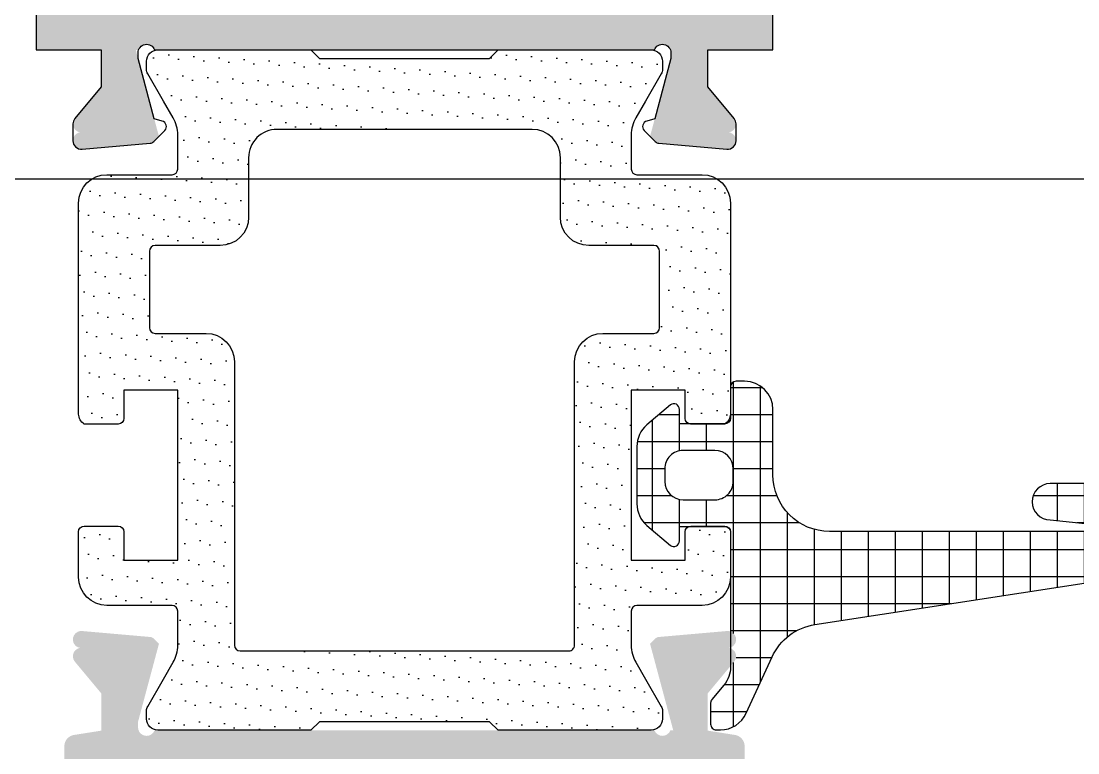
# Model space of a CAD drawing. Header units: inches. Extents: x 21 to 32698, y 13 to 3712.
# Drawn here: x 4005.443 to 4009.171, y 965.058 to 967.64 of the extents above; entities that cross this region are included whole.
import ezdxf

# ---------------------------------------------------------------- set-up
doc = ezdxf.new("R2010")
doc.units = ezdxf.units.IN
doc.header["$MEASUREMENT"] = 0
doc.set_wipeout_variables(frame=1)
doc.linetypes.add('DASHDOT', pattern=[1, 0.5, -0.25, 0, -0.25])
doc.linetypes.add('DASHED2', pattern=[0.375, 0.25, -0.125])
for name, color, linetype, lineweight in [('Z_MİM_-KM-GLAZ', 8, 'Continuous', 25), ('Z_MİM_-KM-IRON-09', 8, 'Continuous', 25), ('Z_MİM_-KM-PAINT', 8, 'Continuous', 25), ('Z_MİM_-KM-PATTERN-00', 8, 'Continuous', 25), ('Z_MİM_-KM-PAVEMENT', 8, 'Continuous', 25), ('Z_MİM_-KM-STRS', 8, 'Continuous', 25), ('Z_MİM_-KM-WALL-PLASTER', 8, 'Continuous', 25), ('Z_MİM_00', 8, 'Continuous', 25), ('Z_MİM_2-0', 8, 'Continuous', 25), ('Z_MİM_3-1', 8, 'DASHED2', 25), ('Z_MİM_ALUMINIUM', 8, 'Continuous', 25), ('Z_MİM_AX', 8, 'DASHDOT', 25), ('Z_MİM_fitiller_k', 8, 'Continuous', 25), ('Z_MİM_hatch_k', 8, 'Continuous', 25), ('Z_MİM_OL', 8, 'Continuous', 25), ('Z_MİM_PROFIL', 8, 'Continuous', 25)]:
    doc.layers.add(name, color=color, linetype=linetype, lineweight=lineweight)

# ---------------------------------------------------------------- blocks, each defined once
blk = doc.blocks.new('TRETUVAR')
at = {"layer": 'Z_MİM_-KM-PATTERN-00'}
h = blk.add_hatch(dxfattribs=at)
h.set_pattern_fill('AR-B816', color=256, scale=0.3, angle=90)
h.set_pattern_definition([(90, (21322.77130909153, 490.0316560943374), (-60.96, 3.7e-15), []), (180, (21322.77130909153, 490.0316560943374), (-60.96, -60.96), [60.96, -60.96])])
h.paths.add_polyline_path([(22632.77169056126, 2700.032280015586), (19252.77154027122, 2700.032280015586), (19252.77154027122, 2750.032225665604), (19097.77169698004, 2750.032280015583), (19097.77168145146, 2610.032280015588), (22542.77169056112, 2610.032280015588), (22542.77169056112, 2080.129651826152), (22697.77169056127, 2080.129651826152), (22697.77169056127, 1460.129651826151), (22542.77169056112, 1460.129651826151), (22542.77169056112, 980.0316989327548), (21222.77130909154, 980.0316989327546), (21222.77130909154, 590.0316560943356), (20152.77217335889, 590.0316560943356), (20152.77217335889, 980.031698932755), (19012.77152781016, 980.031698932755), (19012.77470603974, 1635.03117946213), (18722.77148703119, 1635.03117946213), (18722.77180417994, 2610.032280015588), (18807.77168921575, 2610.032280015588), (18807.77168921575, 2750.032280015588), (18632.77183330595, 2750.032280015588), (18632.77145790545, 1545.031179462132), (18922.7742659759, 1545.031179462133), (18922.77108774632, 890.0316989327565), (19882.77217335889, 890.0316989327565), (19882.77217335889, 665.0171917296054), (20022.75057058745, 665.0334293441427), (20022.77046885415, 490.0316560943373), (21322.77130909153, 490.0316560943373), (21322.77130909153, 890.0316989327565), (22632.77169056126, 890.0316989327571), (22632.77169056126, 1220.129651826155), (22797.7716905614, 1220.129651826155), (22797.7716905614, 2180.129651826148), (22632.77169056126, 2180.129651826148)])
h.paths.add_polyline_path([(19082.77168921575, 2750.032280015588), (18822.77168921575, 2750.032280015588), (18822.77168921575, 2610.032280015588), (19082.77168921575, 2610.032280015588)], flags=16)
at = {"layer": 'Z_MİM_-KM-PAVEMENT'}
blk.add_lwpolyline([(22542.77169056112, 1460.129651826151), (22542.77169056112, 980.0316989327548), (21222.77130909154, 980.0316989327548), (21222.77130909154, 590.0316560943356), (20152.77217335889, 590.0316560943356), (20152.77217335889, 980.0316989327548), (19012.77152781016, 980.0316989327548), (19012.77470603974, 1635.03117946213), (18722.77148703119, 1635.03117946213), (18722.77180417994, 2610.032280015588), (22542.77169056112, 2610.032280015588), (22542.77169056112, 2080.129651826152), (22697.77169056127, 2080.129651826152), (22697.77169056127, 1460.129651826151)], close=True, dxfattribs=at)
blk = doc.blocks.new('VD')
at = {"layer": 'Z_MİM_2-0', "extrusion": (0.950034718772259, -0.3121442505113858, 0), "elevation": -4.976066775973106}
blk.add_lwpolyline([(10.17938403569046, 0), (15.14503692707554, 0)], dxfattribs=at)
at = {"layer": 'Z_MİM_2-0', "extrusion": (0.9329723060285132, 0.3599481576336212, 0), "elevation": 5.738135703692447}
blk.add_lwpolyline([(14.87303542406792, 0), (10.56685975078038, 0)], dxfattribs=at)
at = {"layer": 'Z_MİM_2-0'}
blk.add_lwpolyline([(-1.734073130995964, 13.00254934345139), (1.723911439301446, 13.57888010516762)], dxfattribs=at)
at = {"layer": 'Z_MİM_2-0', "extrusion": (0.164398987309791, -0.9863939238314047, 0)}
for points, elevation in [([(-0.1740062118521519, 0), (4.083927559188182, 0)], -11.72976403989351), ([(3.853768977094185, 0), (-0.4041647941853796, 0)], -10.34881254667882), ([(3.623610394732251, 0), (-0.6343233764229148, 0)], -8.96786105329189), ([(3.16329323039115, 0), (-1.094640540897984, 0)], -6.205958066518022), ([(2.933134648038782, 0), (-1.324799123365182, 0)], -4.825006573169368), ([(2.702976065810818, 0), (-1.554957705353916, 0)], -3.44405507985899), ([(2.472817483793376, 0), (-1.785116287601019, 0)], -2.063103586414638)]:
    blk.add_lwpolyline(points, dxfattribs=dict(at, elevation=elevation))
at = {"layer": 'Z_MİM_2-0', "extrusion": (1, 0, 0)}
for points, elevation in [([(11.92401888390304, 0), (0.1415615319856442, 0)], 1.550000000279394), ([(0.1415615319856442, 0), (11.2240188838914, 0)], -1.549999999813735), ([(-2.72480994137004, 0), (-3.092793280724436, 0)], -0.4507135039893912), ([(-3.092793280724436, 0), (-2.72480994137004, 0)], 0.4507135044550524)]:
    blk.add_lwpolyline(points, dxfattribs=dict(at, elevation=elevation))
at = {"layer": 'Z_MİM_2-0', "extrusion": (0.16439898729649, -0.9863939238336215, 0), "elevation": -7.586909559950717}
blk.add_lwpolyline([(3.39345181240198, 0), (-0.8644819587531856, 0)], dxfattribs=at)
at = {"layer": 'Z_MİM_2-0', "extrusion": (0.0655334972244464, -0.9978503699160178, 0), "elevation": -0.9017022158203323}
blk.add_lwpolyline([(-0.2590077189533923, 0), (2.163742946799732, 0)], dxfattribs=at)
at = {"layer": 'Z_MİM_2-0', "extrusion": (0, 1, 0)}
for points, elevation in [([(4.099999999743886, 0), (-4.100000000209544, 0)], -0.0584384680259973), ([(-0.4507135044550524, 0), (0.4507135039893912, 0)], -2.72480994137004)]:
    blk.add_lwpolyline(points, dxfattribs=dict(at, elevation=elevation))
at = {"layer": 'Z_MİM_2-0'}
for centre, radius, start, end in [((-1.749999999883581, 0.1415615319856442), 0.2000000000116415, 270.0000000333505, 0), ((1.750000000349245, 0.1415615319274366), 0.2000000000698492, 179.9999999833247, 269.9999999666494)]:
    blk.add_arc(centre, radius, start, end, dxfattribs=at)
at = {"layer": 'Z_MİM_2-0', "extrusion": (0, 0, -1)}
for centre, radius, start, end in [((1.279687499743886, -0.0584384679677896), 2.820312500072962, 290.3510216892812, 0), ((-1.27968750032596, -0.0584384679677896), 2.820312499883583, 180, 249.6489783169725), ((2.328306e-10, 3.391561530181205), 6.499999998167972, 273.9761108514362, 290.3510216892812), ((-1.0477379e-09, 3.391561529249883), 6.499999997172812, 249.6489783107187, 266.0238891485639)]:
    blk.add_arc(centre, radius, start, end, dxfattribs=at)
at = {"layer": 'Z_MİM_3-1', "extrusion": (0.4694715628002168, -0.8829475928513097, 0)}
blk.add_lwpolyline([(-1.296792707708209, 0), (2.329041e-10, 0)], dxfattribs=at)
at = {"layer": 'Z_MİM_3-1', "extrusion": (-0.4694715628002168, -0.8829475928513097, 0), "elevation": -6.36288e-10}
blk.add_lwpolyline([(2.471935e-10, 0), (1.296792708524002, 0)], dxfattribs=at)
at = {"layer": 'Z_MİM_3-1'}
for points in [[(-2.199999999720601, -2.72480994137004), (-1.144999999785794, -0.6088072991697118)], [(-0.6372060478897767, -3.077129869838242), (-0.5197234839433805, -0.6088072991697118)], [(-0.468169208499603, -3.091556359257081), (-0.3499999997438863, -0.6088072991697118)], [(0.4681692089652645, -3.091556359257081), (0.3500000002095476, -0.6088072991697118)], [(0.6372060483554379, -3.077129869838242), (0.5197234844090417, -0.6088072991697118)], [(1.145000000251457, -0.6088072991697118), (2.200000000186264, -2.72480994137004)]]:
    blk.add_lwpolyline(points, dxfattribs=at)
at = {"layer": 'Z_MİM_3-1', "extrusion": (0.9988692258092772, -0.0475422941303355, 0), "elevation": -1.060018076509612}
blk.add_lwpolyline([(-3.049835415918403, 0), (-0.659949243918815, 0)], dxfattribs=at)
at = {"layer": 'Z_MİM_3-1', "extrusion": (0, 1, 0), "elevation": -0.6088072991697118}
blk.add_lwpolyline([(1.144999999785794, 0), (-1.145000000251457, 0)], dxfattribs=at)
at = {"layer": 'Z_MİM_3-1', "extrusion": (0.9988692258092772, 0.0475422941303355, 0), "elevation": 1.060018077210084}
blk.add_lwpolyline([(-3.049835415951611, 0), (-0.6599492438938809, 0)], dxfattribs=at)
at = {"layer": 'Z_MİM_AX', "extrusion": (1, 0, 0), "elevation": 2.328306e-10}
blk.add_lwpolyline([(-7.108438468014355, 0), (19.941561531974, 0)], dxfattribs=at)
blk = doc.blocks.new('*U82')
at = {"layer": 'Z_MİM_-KM-IRON-09'}
blk.add_lwpolyline([(0.3999351559905335, 19.99996344112151), (0.3999350988015067, 54.49997129275596), (5.399935098801505, 54.49997129275596), (5.399935098801505, 54.99997129275596), (-0.1000649011984933, 54.99997129275596), (-0.1000648440094665, 19.99996344112151), (0.3999351559905335, 19.99996344112151)], dxfattribs=at)
at = {"layer": 'Z_MİM_OL', "xscale": 0.1, "yscale": 0.1, "zscale": 0.1}
blk.add_blockref('VD', (1.726054547718375, 54.50581513956), dxfattribs=at)
blk = doc.blocks.new('-KM-AL1 150_900')
blk.add_wipeout([(151.48787765189405, -34.020015651829965), (151.72578753232278, -15.47991156819623), (149.45002251653852, -15.450016401351206), (149.45002251649908, 7.149983598684599), (9.450022516542688, 7.149983599164699), (9.450022516542688, -15.450016401351206), (7.397848611566587, -15.450016401351206), (7.567335590771805, -34.0610793052372)])
at = {"layer": 'Z_MİM_fitiller_k'}
h = blk.add_hatch(dxfattribs=at)
h.set_pattern_fill('NET', color=256, scale=0.03, angle=180, style=0)
h.set_pattern_definition([(180, (141.0920373170957, 51.374966605189), (0, -0.09525), []), (270, (141.0920373170957, 51.374966605189), (0.09525, 0), [])])
h.paths.add_polyline_path([(22.13852203980059, -31.83763706763695, 0.9384669523126753), (22.11376224919513, -31.52525711905219), (21.76596423695446, -31.52525711905219, 1), (21.76596423695446, -31.65300478674908), (21.95590111064666, -31.6729679565924), (22.13104009193194, -31.65456010790513, -1.054490106068967), (22.13756638418999, -31.71401627143405), (21.95538827656128, -31.69510596567306, 0.0255410033868164), (21.93499541797792, -31.69406357752632), (20.98767276921718, -31.69406357752632, -0.4142135623730863), (20.78767276921281, -31.4940635775265), (20.78767276921281, -31.26425514524362, 0.4142135623728286), (20.68767276921426, -31.16425514524327), (20.65767276920815, -31.16425514524327, 0.4142135623746352), (20.63767276921135, -31.18425514523824), (20.63767276921135, -31.29425514522427, -0.3924137701569417), (20.61917133278621, -31.3141989239075, -0.0100572451269826), (20.61767276922183, -31.31525711883296), (20.49767276922648, -31.31525711883296, -0.0796367909168971), (20.49142176991154, -31.3142551452429), (20.45767276921106, -31.3142551452429), (20.45767276921106, -31.26319967206109, 0.6128139289239697), (20.42591644589265, -31.24701978141002), (20.34272651153878, -31.31807344649406, 0.219401871965335), (20.3076727692096, -31.39411280220793), (20.3076727692096, -31.59640143546767, 0.2194018750870747), (20.34272651244828, -31.67244079192642), (20.42591643173364, -31.74349444245945, 0.612813920725722), (20.4576727547028, -31.72731455150552), (20.4576727547028, -31.67625917522673), (20.49142151817796, -31.67625917522673, -0.07964012461228), (20.49767276922648, -31.67525711881899), (20.61767276922183, -31.67525711881899, -0.4142135623385485), (20.63767276921135, -31.69525711881488), (20.63767276921135, -32.04698834536157, -0.3178372451861038), (20.65767276920815, -32.07527261660926), (20.65767276920815, -32.13439562076656, -0.1754523787634222), (20.6507194076039, -32.15360115275689), (20.63767276921135, -32.16925711883687), (20.63767276921135, -32.17185970847913, -0.1754523787611168), (20.61449489717779, -32.23587814844632), (20.5723092806802, -32.28650088822906, 0.1754523787606751), (20.5676737062895, -32.29930457622231), (20.5676737062895, -32.37406357753116, 0.4142135623729288), (20.5876737062863, -32.39406357752614), (20.60250342109066, -32.39406357752614, 0.2933329153560253), (20.69342165334092, -32.33570340278584), (20.78450286701263, -32.13683266099997, -0.2523722057577324), (20.93596219153551, -32.02243269859355)])
h.paths.add_polyline_path([(20.58267277018604, -31.58225909285738), (20.47067275574227, -31.58225909285738, -0.4142128141114177), (20.40567275572539, -31.51725925892151), (20.40567275572539, -31.51725909286597), (20.40567264275887, -31.47325509814982, -0.4142137214709829), (20.47067264276848, -31.40825506286183), (20.58267265721952, -31.40825506286183, -0.4142128104179171), (20.6476726572073, -31.47325489598279), (20.64767277018109, -31.51725905756939, -0.4142137214664749)], flags=16)
at = {"layer": 'Z_MİM_hatch_k'}
h = blk.add_hatch(dxfattribs=at)
h.set_pattern_fill('DOTS', color=256, scale=0.05, angle=240, style=0)
h.set_pattern_definition([(239.9999999999999, (578.5041187856839, 28.59461360335809), (0.0488970164253898, -0.0740578832126949), [0, -0.0793749999999999])])
h.paths.add_polyline_path([(20.39365353133326, -30.07901356227649, 0.1316524975871452), (20.39767276922066, -30.06401356228617), (20.39767276922066, -30.03525711882867, 0.4142135623732619), (20.35767276921252, -29.99525711881415), (19.81767276921891, -29.99525711881415), (19.7876727692128, -30.02525711881935), (19.18767276921426, -30.02525711881935), (19.15767276920815, -29.99525711881415), (18.61767276922183, -29.99525711881415, 0.414213562373183), (18.57767276922823, -30.03525711882867), (18.57767276922823, -30.06401356228617, 0.1316524975877682), (18.58169200709381, -30.07901356227649), (18.63725825036818, -30.17525711881899), (18.67159581767191, -30.23473152998395, -0.1316524975876276), (18.68767276921426, -30.2947315299698), (18.68767276921426, -30.41525711880968, -0.4142135623730951), (18.66767276921746, -30.43525711882831), (18.43767276921426, -30.43525711882831, 0.4142135623730951), (18.33767276921571, -30.53525711882868), (18.33767276921571, -31.27970476733026, 0.2360679774991102), (18.35767276921251, -31.31525711881022), (18.47767276922968, -31.31525711881022, 0.4142135623733448), (18.49767276922648, -31.29525711881433), (18.49767276922648, -31.19525711881488), (18.68767276921426, -31.19525711881488), (18.68767276921426, -31.49525711881415), (18.68767276921426, -31.79525711881434), (18.49767276922648, -31.79525711881434), (18.49767276922648, -31.69525711881488, 0.4142135623731783), (18.47767276922968, -31.67525711881899), (18.35767276921251, -31.67525711881899, 0.4142135623730951), (18.33767276921571, -31.69525711881488), (18.33767276921571, -31.85525711880018, 0.4142135623731785), (18.43767276921426, -31.95525711880055), (18.66767276921746, -31.95525711880055, -0.4142135623728453), (18.68767276921426, -31.97525711881918), (18.68767276921426, -32.09578270765906, -0.1316524975872562), (18.67159581767191, -32.15578270764581), (18.63725825036818, -32.21525711880986), (18.58169200709381, -32.31150067535236, 0.1316524975874051), (18.57767276922823, -32.32650067534269), (18.57767276922823, -32.35525711880018, 0.4142135623731049), (18.61767276922183, -32.3952571188147), (19.15767276920815, -32.3952571188147), (19.18767276921426, -32.3652571188095), (19.7876727692128, -32.3652571188095), (19.81767276921891, -32.3952571188147), (20.35767276921252, -32.3952571188147, 0.4142135623733866), (20.39767276922066, -32.35525711880018), (20.39767276922066, -32.32650067534269, 0.1316524975877924), (20.39365353133326, -32.31150067535236), (20.33808728806616, -32.21525711880986), (20.30374972075515, -32.15578270764581, -0.1316524975878021), (20.2876727692128, -32.09578270765906), (20.2876727692128, -31.97525711881918, -0.4142135623730949), (20.3076727692096, -31.95525711880055), (20.53767276921281, -31.95525711880055, 0.4142135623731451), (20.63767276921135, -31.85525711880018), (20.63767276921135, -31.69525711881488, 0.4142135623730951), (20.61767276922183, -31.67525711881899), (20.49767276922648, -31.67525711881899, 0.4142135623735113), (20.47767276922968, -31.69525711881488), (20.47767276922968, -31.79525711881434), (20.2876727692128, -31.79525711881434), (20.2876727692128, -31.49525711881415), (20.2876727692128, -31.19525711881488), (20.47767276922968, -31.19525711881488), (20.47767276922968, -31.29525711881433, 0.4142135623733449), (20.49767276922648, -31.31525711881022), (20.61767276922183, -31.31525711881022, 0.236067977499421), (20.63767276921135, -31.27970476733026), (20.63767276921135, -30.53525711882868, 0.4142135623731618), (20.53767276921281, -30.43525711882831), (20.3076727692096, -30.43525711882831, -0.4142135623730118), (20.2876727692128, -30.41525711880968), (20.2876727692128, -30.2947315299698, -0.1316524975870652), (20.30374972075515, -30.23473152998395), (20.33808728806616, -30.17525711881899)])
h.paths.add_polyline_path([(19.93767276921426, -30.27525711881935, -0.4142135623730951), (20.0376727692128, -30.37525711881881), (20.0376727692128, -30.58525711882885, 0.4142135623731618), (20.13767276921135, -30.68525711882831), (20.36767276922183, -30.68525711882831, -0.4142135623734279), (20.38767276921135, -30.70525711880055), (20.38767276921135, -30.97525711881917, -0.4142135623734279), (20.36767276922183, -30.99525711881415), (20.18767276921426, -30.99525711881415, 0.4142135623731284), (20.08767276921572, -31.09525711881452), (20.08767276921572, -32.09525711881453, -0.4142135623734279), (20.06767276921892, -32.11525711880951), (18.90767276920815, -32.11525711880951, -0.4142135623731784), (18.88767276921135, -32.09525711881453), (18.88767276921135, -31.09525711881452, 0.4142135623731284), (18.7876727692128, -30.99525711881415), (18.60767276921251, -30.99525711881415, -0.4142135623732616), (18.58767276921571, -30.97525711881917), (18.58767276921571, -30.70525711880055, -0.4142135623734279), (18.60767276921251, -30.68525711882831), (18.83767276921571, -30.68525711882831, 0.4142135623731618), (18.93767276921426, -30.58525711882885), (18.93767276921426, -30.37525711881881, -0.4142135623730951), (19.0376727692128, -30.27525711881935)], flags=16)
h = blk.add_hatch(dxfattribs=at)
h.set_pattern_fill('DOTS', color=256, scale=0.05, angle=59.99999999999997, style=0)
h.set_pattern_definition([(59.99999999999997, (-372.1088670598765, -101.7687785534699), (-0.0488970164253898, 0.0740578832126949), [0, -0.079375])])
h.paths.add_polyline_path([(20.39365353133326, -30.07901356227649, 0.1316524975871452), (20.39767276922066, -30.06401356228617), (20.39767276922066, -30.03525711882867, 0.4142135623732619), (20.35767276921252, -29.99525711881415), (19.81767276921891, -29.99525711881415), (19.7876727692128, -30.02525711881935), (19.18767276921426, -30.02525711881935), (19.15767276920815, -29.99525711881415), (18.61767276922183, -29.99525711881415, 0.414213562373183), (18.57767276922823, -30.03525711882867), (18.57767276922823, -30.06401356228617, 0.1316524975877682), (18.58169200709381, -30.07901356227649), (18.63725825036818, -30.17525711881899), (18.67159581767191, -30.23473152998395, -0.1316524975876276), (18.68767276921426, -30.2947315299698), (18.68767276921426, -30.41525711880968, -0.4142135623730951), (18.66767276921746, -30.43525711882831), (18.43767276921426, -30.43525711882831, 0.4142135623730951), (18.33767276921571, -30.53525711882868), (18.33767276921571, -31.27970476733026, 0.2360679774991102), (18.35767276921251, -31.31525711881022), (18.47767276922968, -31.31525711881022, 0.4142135623733448), (18.49767276922648, -31.29525711881433), (18.49767276922648, -31.19525711881488), (18.68767276921426, -31.19525711881488), (18.68767276921426, -31.49525711881415), (18.68767276921426, -31.79525711881434), (18.49767276922648, -31.79525711881434), (18.49767276922648, -31.69525711881488, 0.4142135623731783), (18.47767276922968, -31.67525711881899), (18.35767276921251, -31.67525711881899, 0.4142135623730951), (18.33767276921571, -31.69525711881488), (18.33767276921571, -31.85525711880018, 0.4142135623731785), (18.43767276921426, -31.95525711880055), (18.66767276921746, -31.95525711880055, -0.4142135623728453), (18.68767276921426, -31.97525711881918), (18.68767276921426, -32.09578270765906, -0.1316524975872562), (18.67159581767191, -32.15578270764581), (18.63725825036818, -32.21525711880986), (18.58169200709381, -32.31150067535236, 0.1316524975874051), (18.57767276922823, -32.32650067534269), (18.57767276922823, -32.35525711880018, 0.4142135623731049), (18.61767276922183, -32.3952571188147), (19.15767276920815, -32.3952571188147), (19.18767276921426, -32.3652571188095), (19.7876727692128, -32.3652571188095), (19.81767276921891, -32.3952571188147), (20.35767276921252, -32.3952571188147, 0.4142135623733866), (20.39767276922066, -32.35525711880018), (20.39767276922066, -32.32650067534269, 0.1316524975877924), (20.39365353133326, -32.31150067535236), (20.33808728806616, -32.21525711880986), (20.30374972075515, -32.15578270764581, -0.1316524975878021), (20.2876727692128, -32.09578270765906), (20.2876727692128, -31.97525711881918, -0.4142135623730949), (20.3076727692096, -31.95525711880055), (20.53767276921281, -31.95525711880055, 0.4142135623731451), (20.63767276921135, -31.85525711880018), (20.63767276921135, -31.69525711881488, 0.4142135623730951), (20.61767276922183, -31.67525711881899), (20.49767276922648, -31.67525711881899, 0.4142135623735113), (20.47767276922968, -31.69525711881488), (20.47767276922968, -31.79525711881434), (20.2876727692128, -31.79525711881434), (20.2876727692128, -31.49525711881415), (20.2876727692128, -31.19525711881488), (20.47767276922968, -31.19525711881488), (20.47767276922968, -31.29525711881433, 0.4142135623733449), (20.49767276922648, -31.31525711881022), (20.61767276922183, -31.31525711881022, 0.236067977499421), (20.63767276921135, -31.27970476733026), (20.63767276921135, -30.53525711882868, 0.4142135623731618), (20.53767276921281, -30.43525711882831), (20.3076727692096, -30.43525711882831, -0.4142135623730118), (20.2876727692128, -30.41525711880968), (20.2876727692128, -30.2947315299698, -0.1316524975870652), (20.30374972075515, -30.23473152998395), (20.33808728806616, -30.17525711881899)])
h.paths.add_polyline_path([(19.93767276921426, -30.27525711881935, -0.4142135623730951), (20.0376727692128, -30.37525711881881), (20.0376727692128, -30.58525711882885, 0.4142135623731618), (20.13767276921135, -30.68525711882831), (20.36767276922183, -30.68525711882831, -0.4142135623734279), (20.38767276921135, -30.70525711880055), (20.38767276921135, -30.97525711881917, -0.4142135623734279), (20.36767276922183, -30.99525711881415), (20.18767276921426, -30.99525711881415, 0.4142135623731284), (20.08767276921572, -31.09525711881452), (20.08767276921572, -32.09525711881453, -0.4142135623734279), (20.06767276921892, -32.11525711880951), (18.90767276920815, -32.11525711880951, -0.4142135623731784), (18.88767276921135, -32.09525711881453), (18.88767276921135, -31.09525711881452, 0.4142135623731284), (18.7876727692128, -30.99525711881415), (18.60767276921251, -30.99525711881415, -0.4142135623732616), (18.58767276921571, -30.97525711881917), (18.58767276921571, -30.70525711880055, -0.4142135623734279), (18.60767276921251, -30.68525711882831), (18.83767276921571, -30.68525711882831, 0.4142135623731618), (18.93767276921426, -30.58525711882885), (18.93767276921426, -30.37525711881881, -0.4142135623730951), (19.0376727692128, -30.27525711881935)], flags=16)
at = {"layer": 'Z_MİM_PROFIL'}
h = blk.add_hatch(color=256, dxfattribs=at)
h.paths.add_polyline_path([(18.20767276921106, -27.84525711883816, 0.4142135623732617), (18.18767276921426, -27.8652571188095), (18.18767276921426, -28.04637168061891, 0.3819660112502642), (18.36545054698945, -28.24513327863952, 0.4472135954991093), (18.38767276921135, -28.22525711881917), (18.38767276921135, -28.04525711883798), (18.68767089508765, -28.04525711883798), (18.68767089508765, -28.91525711880968), (18.71767089509376, -28.94525711883762), (18.68767089508765, -28.97525711881917), (18.68767089508765, -29.84525711883816), (18.38767183216259, -29.84525711883816), (18.38767183216259, -29.66525711880968, 0.4472135954974505), (18.3654496099407, -29.64538095903572, 0.3819660112500162), (18.1876718321655, -29.84414255700995), (18.1876718321655, -29.9952571188378), (18.41767276921746, -29.9952571188378), (18.41767276921746, -30.12525711881881), (18.32462613082316, -30.2369130848956, 0.697699270894582), (18.3527833068365, -30.28568011897642, 1.138358678201204), (18.35028744149895, -30.34512746197197), (18.59048299056303, -30.32411307441544, 0.1763269807108909), (18.60288201133517, -30.31833131607164), (18.62127372017858, -30.29993960725096), (18.53963429344003, -29.99525711881415), (18.54938849798054, -29.99525711881415, -0.7071067809776304), (18.60595704045408, -29.99525711881415), (19.48767276921717, -29.99525711881415), (20.36938849797298, -29.99525711881415, -0.8430389969828516), (20.42767276922678, -30.00525711882346), (20.42767276922678, -30.02525711881935), (20.35407181827759, -30.29993960725096), (20.37246352709189, -30.31833131607164, 0.1763269807109572), (20.38486254786403, -30.32411307441544), (20.62505809693539, -30.34512746197197, 1.138358678200399), (20.62256223159784, -30.28568011897642, 0.6976992708927278), (20.6507194076039, -30.2369130848956), (20.5576727692096, -30.12525711881881), (20.5576727692096, -29.9952571188378), (20.78767370629066, -29.9952571188378), (20.78767370629066, -29.84414255700995, 0.3819660112499836), (20.60989592851547, -29.64538095903572, 0.4472135954974505), (20.5876737062863, -29.66525711880968), (20.5876737062863, -29.84525711883816), (20.28767464336124, -29.84525711883816), (20.28767464333942, -28.97525711881917), (20.2576746433333, -28.94525711883762), (20.28767464333942, -28.91525711880968), (20.28767464333942, -28.04525711883798), (20.58767276921571, -28.04525711883798), (20.58767276921571, -28.22525711881917, 0.4472135954991093), (20.60989499143762, -28.24513327863952, 0.3819660112501177), (20.78767276921281, -28.04637168061891), (20.78767276921281, -27.8652571188095, 0.4142135623717632), (20.76767276921601, -27.84525711883816), (19.48767276921717, -27.84525711883816)])
h.paths.add_polyline_path([(18.85767089508589, -29.83525711882885), (19.48767276921717, -29.83525711882885), (20.11767464334116, -29.83525711882885), (20.11767464334116, -29.63525711882812), (20.14767464334727, -29.63525711882812), (20.14767464334727, -28.19525711883762), (20.11767464334116, -28.19525711883762), (20.11767464334116, -27.9952571188378), (19.48767276921717, -27.9952571188378), (18.85767089508589, -27.9952571188378), (18.85767089508589, -28.19525711883762), (18.82767089507979, -28.19525711883762), (18.82767089507979, -29.63525711882812), (18.85767089508589, -29.63525711882812)], flags=16)
h = blk.add_hatch(color=256, dxfattribs=at)
h.paths.add_polyline_path([(18.20767276921106, -27.84525711883816, 0.4142135623732617), (18.18767276921426, -27.8652571188095), (18.18767276921426, -28.04637168061891, 0.3819660112502642), (18.36545054698945, -28.24513327863952, 0.4472135954991093), (18.38767276921135, -28.22525711881917), (18.38767276921135, -28.04525711883798), (18.68767089508765, -28.04525711883798), (18.68767089508765, -28.91525711880968), (18.71767089509376, -28.94525711883762), (18.68767089508765, -28.97525711881917), (18.68767089508765, -29.84525711883816), (18.38767183216259, -29.84525711883816), (18.38767183216259, -29.66525711880968, 0.4472135954974505), (18.3654496099407, -29.64538095903572, 0.3819660112500162), (18.1876718321655, -29.84414255700995), (18.1876718321655, -29.9952571188378), (18.41767276921746, -29.9952571188378), (18.41767276921746, -30.12525711881881), (18.32462613082316, -30.2369130848956, 0.697699270894582), (18.3527833068365, -30.28568011897642, 1.138358678201204), (18.35028744149895, -30.34512746197197), (18.59048299056303, -30.32411307441544, 0.1763269807108909), (18.60288201133517, -30.31833131607164), (18.62127372017858, -30.29993960725096), (18.53963429344003, -29.99525711881415), (18.54938849798054, -29.99525711881415, -0.7071067809776304), (18.60595704045408, -29.99525711881415), (19.48767276921717, -29.99525711881415), (20.36938849797298, -29.99525711881415, -0.8430389969828516), (20.42767276922678, -30.00525711882346), (20.42767276922678, -30.02525711881935), (20.35407181827759, -30.29993960725096), (20.37246352709189, -30.31833131607164, 0.1763269807109572), (20.38486254786403, -30.32411307441544), (20.62505809693539, -30.34512746197197, 1.138358678200399), (20.62256223159784, -30.28568011897642, 0.6976992708927278), (20.6507194076039, -30.2369130848956), (20.5576727692096, -30.12525711881881), (20.5576727692096, -29.9952571188378), (20.78767370629066, -29.9952571188378), (20.78767370629066, -29.84414255700995, 0.3819660112499836), (20.60989592851547, -29.64538095903572, 0.4472135954974505), (20.5876737062863, -29.66525711880968), (20.5876737062863, -29.84525711883816), (20.28767464336124, -29.84525711883816), (20.28767464333942, -28.97525711881917), (20.2576746433333, -28.94525711883762), (20.28767464333942, -28.91525711880968), (20.28767464333942, -28.04525711883798), (20.58767276921571, -28.04525711883798), (20.58767276921571, -28.22525711881917, 0.4472135954991093), (20.60989499143762, -28.24513327863952, 0.3819660112501177), (20.78767276921281, -28.04637168061891), (20.78767276921281, -27.8652571188095, 0.4142135623717632), (20.76767276921601, -27.84525711883816), (19.48767276921717, -27.84525711883816)])
h.paths.add_polyline_path([(18.85767089508589, -29.83525711882885), (19.48767276921717, -29.83525711882885), (20.11767464334116, -29.83525711882885), (20.11767464334116, -29.63525711882812), (20.14767464334727, -29.63525711882812), (20.14767464334727, -28.19525711883762), (20.11767464334116, -28.19525711883762), (20.11767464334116, -27.9952571188378), (19.48767276921717, -27.9952571188378), (18.85767089508589, -27.9952571188378), (18.85767089508589, -28.19525711883762), (18.82767089507979, -28.19525711883762), (18.82767089507979, -29.63525711882812), (18.85767089508589, -29.63525711882812)], flags=16)
h = blk.add_hatch(color=256, dxfattribs=at)
h.paths.add_polyline_path([(20.36938849800208, -32.3952571188147), (19.487672769239, -32.3952571188147), (18.60595704047591, -32.3952571188147, -0.8430389971078863), (18.54767276924394, -32.38525711882812), (18.54767276924394, -32.3652571188095), (18.62127372017858, -32.09057463037789), (18.60288201135699, -32.07218292158086, 0.1763269807107753), (18.59048299059213, -32.06640116323706), (18.35028744152078, -32.04538677565779, 1.138358678191589), (18.35278330685833, -32.10483411867607, 0.6976992708878047), (18.32462613085226, -32.15360115275689), (18.41767276923929, -32.26525711881004), (18.41767276923929, -32.39686551851173), (18.32141445356683, -32.41211133795332, 0.36891947710937), (18.28767183218588, -32.45161887158611), (18.28767183218588, -32.57311468667376, 0.4610063144275496), (18.33392921079212, -32.6126222202829), (18.68767089511675, -32.55659504158393), (18.68767089511675, -33.2852589929289), (18.71766902099625, -33.31525711881023), (18.68767089511675, -33.34525524469063), (18.68767089511675, -34.07525711881954), (18.32767276925006, -34.07525711881954), (18.32767276925006, -33.88525711882812, 0.4142135623730949), (18.26767276924511, -33.82525711881954), (18.14767276924976, -33.82525711881954, 0.6482315195121855), (18.10295140969538, -33.92525711881899), (18.20767276923288, -33.92525711881899), (18.20767276923288, -34.09525711883816), (17.16767276923929, -34.09525711883816), (17.16767276923929, -33.92525711881899), (17.27239412879862, -33.92525711881899, 1.074744973883476), (17.1776727692486, -33.85209087091971, 0.7429545911560309), (17.06767276924074, -33.88525711882812), (17.06767276924074, -34.08525711882885), (16.64767276924976, -34.08525711882885), (16.64767276924976, -33.79525711883798), (16.51091759053815, -33.79525711883798, 0.7469656303913828), (16.48371043161751, -33.88720673744592, -0.2368982326044688), (16.4676727692422, -33.89525711883744), (16.54767276924394, -33.89525711883744), (16.54767276924394, -34.10525711882383), (16.08767276923754, -34.10525711882383), (16.08767276923754, -33.89525711883744), (16.16767276923929, -33.89525711883744, 4.221221868207133), (16.15163510687125, -33.88720673744592, 0.746965630390981), (16.12442794794333, -33.79525711883798), (15.987672769239, -33.79525711883798), (15.987672769239, -34.22525711881917, 0.4142135623744271), (16.00767276923579, -34.2452571188378), (22.9676727692422, -34.2452571188378, 0.4142135623729288), (22.987672769239, -34.22525711881917), (22.987672769239, -33.79525711883798), (22.85091759053466, -33.79525711883798, 0.7469656303913901), (22.82371043160674, -33.88720673744592, -0.2368982326036203), (22.80767276923143, -33.89525711883744), (22.88767276924045, -33.89525711883744), (22.88767276924045, -34.10525711882383), (22.42767276922677, -34.10525711882383), (22.42767276922677, -33.89525711883744), (22.5076727692358, -33.89525711883744, 4.2212218681452), (22.49163510686049, -33.88720673744592, 0.7469656303913835), (22.46442794793257, -33.79525711883798), (22.32767276922823, -33.79525711883798), (22.32767276922823, -34.08525711882885), (21.90767276922997, -34.08525711882885), (21.90767276922997, -33.88525711882812, 0.7429545911579817), (21.79767276924394, -33.85209087091971, 1.074744973874497), (21.70295140969392, -33.92525711881899), (21.80767276923143, -33.92525711881899), (21.80767276923143, -34.09525711883816), (20.76767276924511, -34.09525711883816), (20.76767276924511, -33.92525711881899), (20.87239412880444, -33.92525711881899, 0.6482315195116471), (20.82767276925006, -33.82525711881954), (20.70767276923289, -33.82525711881954, 0.4142135623733723), (20.64767276924976, -33.88525711882812), (20.64767276924976, -34.07525711881954), (20.28767464336124, -34.07525711881954), (20.28767464336124, -33.34525524469063), (20.25767651748174, -33.31525711881023), (20.28767464336124, -33.2852589929289), (20.28767464336124, -32.55659504158393), (20.6414163277077, -32.6126222202829, 0.461006314427722), (20.68767370631395, -32.57311468667376), (20.68767370631395, -32.45161887158611, 0.3689194771100714), (20.65393108491116, -32.41211133795332), (20.55767276923143, -32.39686551851173), (20.55767276923143, -32.26525711881004), (20.65071940762573, -32.15360115275689, 0.697699270887671), (20.62256223161967, -32.10483411867607, 1.138358678191589), (20.62505809695722, -32.04538677565779), (20.38486254788586, -32.06640116323706, 0.1763269807108412), (20.372463527121, -32.07218292158086), (20.35407181829942, -32.09057463037789), (20.43571124500886, -32.3952571188147), (20.42595704049745, -32.3952571188147, -0.7071067811902072)])
h.paths.add_polyline_path([(20.11767464336299, -32.55525711880091), (20.11767464336299, -32.75525711880073), (20.14767464336911, -32.75525711880073), (20.14767464336911, -33.87525711881881), (20.11767464336299, -33.87525711881881), (20.11767464336299, -34.07525711881954), (19.487672769239, -34.07525711881954), (18.85767089510773, -34.07525711881954), (18.85767089510773, -33.87525711881881), (18.82767089510162, -33.87525711881881), (18.82767089510162, -32.75525711880073), (18.85767089510773, -32.75525711880073), (18.85767089510773, -32.55525711880091), (19.487672769239, -32.55525711880091)], flags=16)
for points in [[(20.35767276921252, -29.99525711879142, -0.4142135623732619), (20.39767276922066, -30.03525711880502), (20.39767276922066, -30.06401356226252, -0.1316524975871452), (20.39365353133326, -30.07901356225375), (20.33808728803706, -30.17525711879625), (20.30374972075515, -30.2347315299603, 0.1316524975870652), (20.2876727692128, -30.2947315299698), (20.2876727692128, -30.41525711878694, 0.4142135623730118), (20.3076727692096, -30.43525711880557), (20.53767276921281, -30.43525711880557, -0.4142135623731618), (20.63767276921135, -30.53525711880502), (20.63767276921135, -31.27970476730752, -0.2360679774994211), (20.61767276922183, -31.31525711878658), (20.49767276922648, -31.31525711878658, -0.4142135623733449), (20.47767276920786, -31.2952571187916), (20.47767276920786, -31.19525711879123), (20.2876727692128, -31.19525711879123), (20.2876727692128, -31.49525711879141), (20.2876727692128, -31.7952571187916), (20.47767276920786, -31.7952571187916), (20.47767276920786, -31.69525711879123, -0.4142135623735113), (20.49767276922648, -31.67525711879625), (20.61767276922183, -31.67525711879625, -0.4142135623730951), (20.63767276921135, -31.69525711879123), (20.63767276921135, -31.85525711880018, -0.4142135623731449), (20.53767276921281, -31.95525711880055), (20.3076727692096, -31.95525711880055, 0.414213562373095), (20.2876727692128, -31.97525711879553), (20.2876727692128, -32.09578270763632, 0.1316524975878021), (20.30374972075515, -32.15578270762217), (20.33808728803706, -32.21525711878622), (20.39365353133326, -32.31150067532872, -0.1316524975877924), (20.39767276922066, -32.32650067531995), (20.39767276922066, -32.35525711880018, -0.4142135623733866), (20.35767276921252, -32.39525711879105), (19.81767276921891, -32.39525711879105), (19.7876727692128, -32.36525711878676), (19.18767276921426, -32.36525711878676), (19.15767276920815, -32.39525711879105), (18.61767276922183, -32.39525711879105, -0.4142135623731049), (18.5776727692064, -32.35525711880018), (18.5776727692064, -32.32650067531995, -0.1316524975874051), (18.58169200709381, -32.31150067532872), (18.63725825036818, -32.21525711878622), (18.67159581767191, -32.15578270762217, 0.1316524975872562), (18.68767276921426, -32.09578270763632), (18.68767276921426, -31.97525711879553, 0.4142135623728453), (18.66767276921746, -31.95525711880055), (18.43767276921426, -31.95525711880055, -0.4142135623731784), (18.33767276921571, -31.85525711880018), (18.33767276921571, -31.69525711879123, -0.4142135623730951), (18.35767276921251, -31.67525711879625), (18.47767276920786, -31.67525711879625, -0.4142135623731783), (18.49767276922648, -31.69525711879123), (18.49767276922648, -31.7952571187916), (18.68767276921426, -31.7952571187916), (18.68767276921426, -31.49525711879141), (18.68767276921426, -31.19525711879123), (18.49767276922648, -31.19525711879123), (18.49767276922648, -31.2952571187916, -0.4142135623733447), (18.47767276920786, -31.31525711878658), (18.35767276921251, -31.31525711878658, -0.2360679774991102), (18.33767276921571, -31.27970476730752), (18.33767276921571, -30.53525711880502, -0.4142135623730951), (18.43767276921426, -30.43525711880557), (18.66767276921746, -30.43525711880557, 0.4142135623730951), (18.68767276921426, -30.41525711878694), (18.68767276921426, -30.2947315299698, 0.1316524975876276), (18.67159581767191, -30.2347315299603), (18.63725825036818, -30.17525711879625), (18.58169200709381, -30.07901356225375, -0.1316524975877682), (18.5776727692064, -30.06401356226252), (18.5776727692064, -30.03525711880502, -0.4142135623731831), (18.61767276922183, -29.99525711879142), (19.15767276920815, -29.99525711879142), (19.18767276921426, -30.02525711879571), (19.7876727692128, -30.02525711879571), (19.81767276921891, -29.99525711879142)], [(20.13767276921135, -30.68525711880557, -0.4142135623731618), (20.0376727692128, -30.5852571188052), (20.0376727692128, -30.37525711879607, 0.4142135623730951), (19.93767276921426, -30.27525711879571), (19.0376727692128, -30.27525711879571, 0.4142135623730951), (18.93767276921426, -30.37525711879607), (18.93767276921426, -30.5852571188052, -0.4142135623731618), (18.83767276921571, -30.68525711880557), (18.60767276921251, -30.68525711880557, 0.4142135623734279), (18.58767276921571, -30.70525711880055), (18.58767276921571, -30.97525711879554, 0.4142135623732616), (18.60767276921251, -30.99525711879142), (18.7876727692128, -30.99525711879142, -0.4142135623731284), (18.88767276921135, -31.09525711879087), (18.88767276921135, -32.09525711879087, 0.4142135623731784), (18.90767276920815, -32.11525711878676), (20.06767276921892, -32.11525711878676, 0.4142135623734279), (20.08767276921572, -32.09525711879087), (20.08767276921572, -31.09525711879087, -0.4142135623731284), (20.18767276921426, -30.99525711879142), (20.36767276922183, -30.99525711879142, 0.4142135623734279), (20.38767276921135, -30.97525711879554), (20.38767276921135, -30.70525711880055, 0.4142135623734279), (20.36767276922183, -30.68525711880557)]]:
    blk.add_lwpolyline(points, format="xyb", close=True)
at = {"layer": 'Z_MİM_ALUMINIUM', "elevation": 0.0016274945014006}
blk.add_lwpolyline([(16.71322697636788, -30.45001640133978), (142.1754084142521, -30.4500164014562)], dxfattribs=at)
at = {"layer": 'Z_MİM_fitiller_k'}
for points in [[(21.93499541797792, -31.69406357752632), (20.98767276921718, -31.69406357752632, -0.4142135623730862), (20.78767276921281, -31.4940635775265), (20.78767276921281, -31.26425514524362, 0.4142135623732617), (20.68767276921426, -31.16425514524327), (20.65767276920815, -31.16425514524327, 0.4142135623746352), (20.63767276921135, -31.18425514523824), (20.63767276921135, -31.29425514522427, -0.4142135623670599), (20.61767276922183, -31.3142551452429), (20.45767276921106, -31.3142551452429), (20.45767276921106, -31.26319967206109, 0.6128139289245375), (20.42591644589265, -31.24701978141002), (20.34272651153878, -31.31807344649406, 0.2194018719653053), (20.3076727692096, -31.39411280220793), (20.3076727692096, -31.59640143546767, 0.2194018750870244), (20.34272651244828, -31.67244079192642), (20.42591643173364, -31.74349444245945, 0.6128139207257216), (20.4576727547028, -31.72731455150552), (20.4576727547028, -31.67625917522673), (20.61767276922183, -31.67625917522673, -0.4142135623731368), (20.63767276921135, -31.69625917524536), (20.63767276921135, -32.17185970847913, -0.1754523787611913), (20.61449489717779, -32.23587814844632), (20.5723092806802, -32.28650088822906, 0.1754523787614075), (20.5676737062895, -32.29930457622231), (20.5676737062895, -32.37406357753116, 0.4142135623730951), (20.5876737062863, -32.39406357752614), (20.60250342109066, -32.39406357752614, 0.2933329153560253), (20.69342165334092, -32.33570340278584), (20.78450286701263, -32.13683266099997, -0.2523722057577118), (20.93596219153551, -32.02243269859355), (22.13852203980059, -31.83763706763695, 0.9384669523134814)], [(22.11376224919513, -31.52525711905219), (21.76596423695446, -31.52525711905219, 0.9999999999999998), (21.76596423695446, -31.65300478674908), (21.95590111064666, -31.6729679565924)]]:
    blk.add_lwpolyline(points, format="xyb", dxfattribs=at)
blk.add_lwpolyline([(20.40567275572539, -31.51725909286597), (20.40567275572539, -31.51725925892151, 0.4142128141114177), (20.47067275574227, -31.58225909285738), (20.58267277018604, -31.58225909285738, 0.4142137214664749), (20.64767277018109, -31.51725905756939), (20.6476726572073, -31.47325489598279, 0.4142128104179171), (20.58267265721952, -31.40825506286183), (20.47067264276848, -31.40825506286183, 0.4142137214709829), (20.40567264275887, -31.47325509814982)], format="xyb", close=True, dxfattribs=at)
blk.add_lwpolyline([(20.40567275572539, -31.51725909286597), (20.40567275572539, -31.51725925892151, 0.4142128141114177), (20.47067275574227, -31.58225909285738), (20.58267277018604, -31.58225909285738, 0.4142137214664749), (20.64767277018109, -31.51725905756939), (20.6476726572073, -31.47325489598279, 0.4142128104179171), (20.58267265721952, -31.40825506286183), (20.47067264276848, -31.40825506286183, 0.4142137214709829), (20.40567264275887, -31.47325509814982)], format="xyb", close=True, dxfattribs=at)
at = {"layer": 'Z_MİM_PROFIL'}
blk.add_lwpolyline([(18.1876718321655, -29.84414255700995), (18.1876718321655, -29.9952571188378), (18.41767276921746, -29.9952571188378), (18.41767276921746, -30.12525711881881), (18.32462613082316, -30.2369130848956, 0.175452378762651), (18.31767276921891, -30.25611861688503), (18.31767276921891, -30.31524162104324, 0.4400105308895811), (18.35028744149895, -30.34512746197197), (18.59048299056303, -30.32411307441544, 0.1763269807109569), (18.60288201133517, -30.31833131607164), (18.64192295238172, -30.27929037502508, 0.5731460966485667), (18.63294501927157, -30.24596454564472), (18.60478968387906, -30.23842034626705), (18.54767276922212, -30.02525711881935), (18.54767276922212, -30.00525711882346, -0.8430389969828516), (18.60595704045408, -29.99525711881415), (19.48767276921717, -29.99525711881415), (20.36938849797298, -29.99525711881415, -0.8430389969828516), (20.42767276922678, -30.00525711882346), (20.42767276922678, -30.02525711881935), (20.37055585456983, -30.23842034626705), (20.34240051918459, -30.24596454564472, 0.5731460966483019), (20.33342258604534, -30.27929037502508), (20.37246352709189, -30.31833131607164, 0.1763269807109572), (20.38486254786403, -30.32411307441544), (20.62505809693539, -30.34512746197197, 0.4400105308898066), (20.65767276920815, -30.31524162104324), (20.65767276920815, -30.25611861688503, 0.1754523787626507), (20.6507194076039, -30.2369130848956), (20.5576727692096, -30.12525711881881), (20.5576727692096, -29.9952571188378), (20.78767370629066, -29.9952571188378), (20.78767370629066, -29.84414255700995, 0.3819660112499838)], format="xyb", dxfattribs=at)
blk.add_lwpolyline([(18.1876718321655, -29.84414255700995), (18.1876718321655, -29.9952571188378), (18.41767276921746, -29.9952571188378), (18.41767276921746, -30.12525711881881), (18.32462613082316, -30.2369130848956, 0.175452378762651), (18.31767276921891, -30.25611861688503), (18.31767276921891, -30.31524162104324, 0.4400105308895811), (18.35028744149895, -30.34512746197197), (18.59048299056303, -30.32411307441544, 0.1763269807109569), (18.60288201133517, -30.31833131607164), (18.64192295238172, -30.27929037502508, 0.5731460966485667), (18.63294501927157, -30.24596454564472), (18.60478968387906, -30.23842034626705), (18.54767276922212, -30.02525711881935), (18.54767276922212, -30.00525711882346, -0.8430389969828516), (18.60595704045408, -29.99525711881415), (19.48767276921717, -29.99525711881415), (20.36938849797298, -29.99525711881415, -0.8430389969828516), (20.42767276922678, -30.00525711882346), (20.42767276922678, -30.02525711881935), (20.37055585456983, -30.23842034626705), (20.34240051918459, -30.24596454564472, 0.5731460966483019), (20.33342258604534, -30.27929037502508), (20.37246352709189, -30.31833131607164, 0.1763269807109572), (20.38486254786403, -30.32411307441544), (20.62505809693539, -30.34512746197197, 0.4400105308898066), (20.65767276920815, -30.31524162104324), (20.65767276920815, -30.25611861688503, 0.1754523787626507), (20.6507194076039, -30.2369130848956), (20.5576727692096, -30.12525711881881), (20.5576727692096, -29.9952571188378), (20.78767370629066, -29.9952571188378), (20.78767370629066, -29.84414255700995, 0.3819660112499838)], format="xyb", dxfattribs=at)

msp = doc.modelspace()

# ---------------------------------------------------------------- linework, layer by layer
at = {"layer": 'Z_MİM_-KM-PAINT'}
msp.add_lwpolyline([(4657.257084179852, 1293.057684618013), (4657.257084179852, 966.5831009268966), (3316.257558632826, 966.5831009268821), (3316.257558632826, 1621.583180951138), (3026.258088518117, 1621.583394335766), (3026.258088518117, 2597.584265079445), (6847.258095074628, 2597.584265079445), (6847.258095074628, 966.5831087493367), (5326.25701265428, 966.5831087493367), (5326.25701265428, 1293.057684618013)], dxfattribs=at)
at = {"layer": 'Z_MİM_-KM-WALL-PLASTER'}
msp.add_lwpolyline([(4656.757084179854, 1293.057684618013), (4656.757084179854, 967.0831009268963), (3316.757558632825, 967.083100926882), (3316.757558632825, 1622.083180583236), (3026.758088518117, 1622.08339396785), (3026.758088518117, 2597.084265079445), (6846.758095074628, 2597.084265079445), (6846.758095074628, 967.0831087493366), (5326.75701265428, 967.0831087493366), (5326.75701265428, 1293.057684618013)], dxfattribs=at)

# ---------------------------------------------------------------- block references
at = {"layer": 'Z_MİM_-KM-STRS'}
msp.add_blockref('TRETUVAR', (-15696.01404252147, -12.94855516745), dxfattribs=at)
at = {"layer": 'Z_MİM_00'}
msp.add_blockref('*U82', (4005.942265860075, 912.0831374565836), dxfattribs=at)

# ---------------------------------------------------------------- next in the draw order: block references
at = {"layer": 'Z_MİM_-KM-GLAZ'}
msp.add_blockref('-KM-AL1 150_900', (3987.307536116302, 997.5330909534767), dxfattribs=at)

doc.saveas('drawing.dxf')
